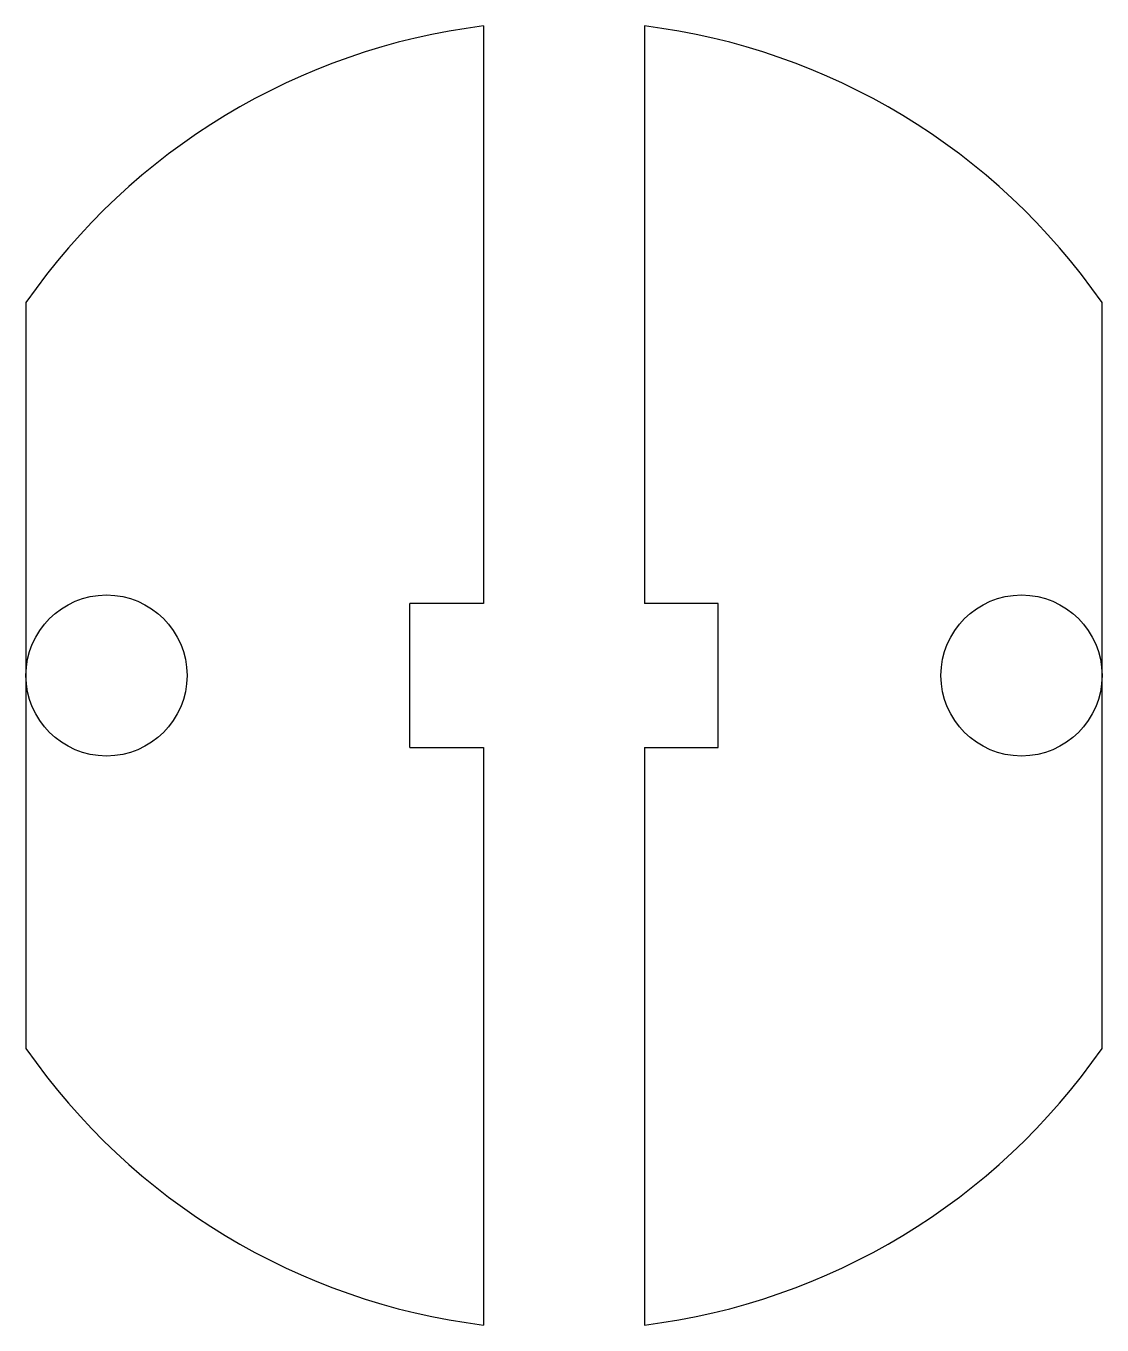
# Model space of a CAD drawing. Header units: inches. Extents: x 0.059 to 0.741, y -0.012 to 0.812.
import ezdxf

# ---------------------------------------------------------------- set-up
doc = ezdxf.new("R2010")
doc.units = ezdxf.units.IN
doc.header["$MEASUREMENT"] = 0
doc.layers.get('0').update_dxf_attribs({"lineweight": 25, "true_color": 0xffffff})

msp = doc.modelspace()

# ---------------------------------------------------------------- linework, layer by layer
at = {"color": 7, "true_color": 0x000000}
for p, q in [((0.34895, 0.81185), (0.34895, 0.44575)), ((0.45105, 0.81185), (0.45105, 0.44575)), ((0.05895, 0.63645), (0.05895, 0.16355)), ((0.74105, 0.16355), (0.74105, 0.63645)), ((0.30225, 0.35425), (0.30225, 0.44575)), ((0.34895, 0.44575), (0.30225, 0.44575)), ((0.49775, 0.44575), (0.45105, 0.44575)), ((0.49775, 0.35425), (0.49775, 0.44575)), ((0.30225, 0.35425), (0.34895, 0.35425)), ((0.34895, 0.35425), (0.34895, -0.01185)), ((0.45105, 0.35425), (0.45105, -0.01185)), ((0.45105, 0.35425), (0.49775, 0.35425))]:
    msp.add_line(p, q, dxfattribs=at)
at = {"color": 3, "true_color": 0x00ff00}
for centre in [(0.11, 0.4), (0.69, 0.4)]:
    msp.add_circle(centre, 0.05105, dxfattribs=at)
at = {"color": 7, "true_color": 0x000000}
for start, end in [(97.06597, 145.26612), (34.73388, 82.93403), (214.73388, 262.93403), (277.06597, 325.26612)]:
    msp.add_arc((0.4, 0.4), 0.415, start, end, dxfattribs=at)

doc.saveas('drawing.dxf')
